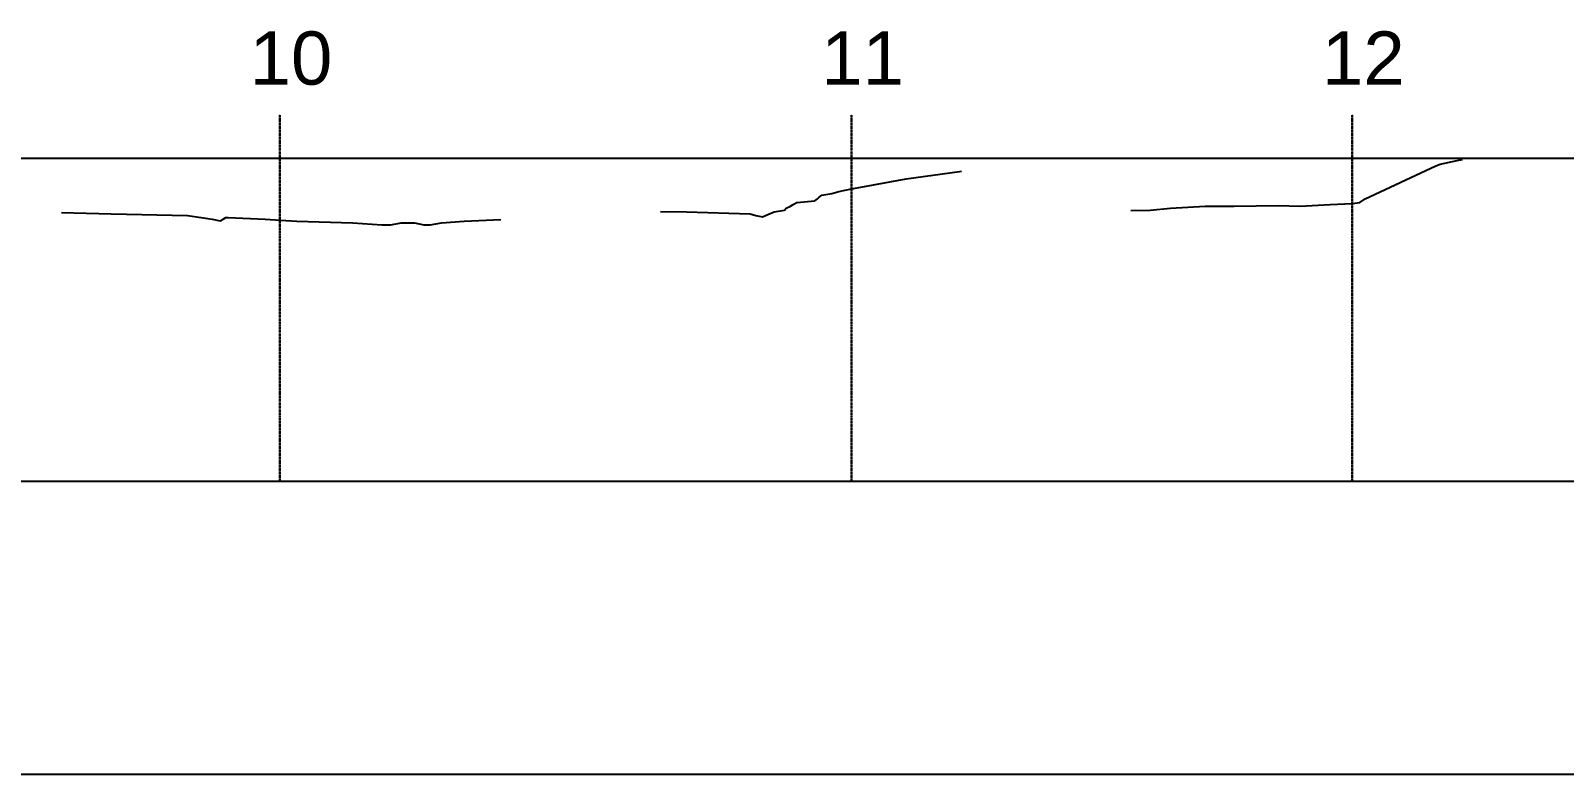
# Model space of a CAD drawing. Header units: millimetres. Extents: x 0 to 21250, y -160 to 246.
# Drawn here: x 4373 to 5209, y -160 to 246 of the extents above; entities that cross this region are included whole.
import ezdxf

# ---------------------------------------------------------------- set-up
doc = ezdxf.new("R2010")
doc.units = ezdxf.units.MM
doc.linetypes.add('AXONAS', pattern=[7, 5, -1, 0, -1])
doc.layers.add('_Ν_nonPLOT', color=2, linetype='Continuous', plot=False)
doc.layers.add('_Ν_ΟΔΟ_ΑΞΟΝΕΣ', color=1, linetype='AXONAS', lineweight=30)
doc.layers.add('ΠΡΟ_Εδαφος', color=3, linetype='Continuous')
doc.styles.get("Standard").update_dxf_attribs({"font": 'arial.ttf'})

msp = doc.modelspace()

# ---------------------------------------------------------------- linework, layer by layer
for p, q in [((4628.81, 0), (4389.47, 0)), ((4880.16, 0), (4716.09, 0)), ((5152.96, 0), (4972.37, 0))]:
    msp.add_line(p, q)
at = {"layer": '_Ν_nonPLOT'}
for p, q in [((21249.69, 176), (0, 176)), ((21249.69, 0), (0, 0)), ((21249.69, -159.58), (0, -159.58))]:
    msp.add_line(p, q, dxfattribs=at)
at = {"layer": '_Ν_ΟΔΟ_ΑΞΟΝΕΣ', "ltscale": 0.1}
for p, q in [((4508.81, 0), (4508.81, 200)), ((4820.16, 0), (4820.16, 200)), ((5092.96, 0), (5092.96, 200))]:
    msp.add_line(p, q, dxfattribs=at)
at = {"layer": 'ΠΡΟ_Εδαφος'}
for points in [[(4972.37, 147.7), (4982.92, 148), (4993.96, 149), (5012.83, 150), (5028.63, 150), (5052.66, 150.4), (5064.54, 150), (5080.91, 151), (5092.96, 151.6), (5097.15, 152), (5100, 154), (5138.44, 172), (5140.91, 173), (5150.22, 175), (5152.96, 175.5)], [(4716.09, 147.25), (4730.28, 147), (4764.93, 146), (4768.01, 145), (4771.71, 144.3), (4773.34, 145), (4778.06, 147), (4783.65, 148), (4784.58, 149), (4787.06, 150), (4788.43, 151), (4790.39, 152), (4800.24, 153), (4801.62, 154), (4802.62, 155), (4804.03, 156), (4809.47, 157), (4813.3, 158), (4820.16, 159.5), (4823.26, 160), (4850.02, 165), (4879.13, 169), (4880.16, 169.25)], [(4389.81, 146.7), (4416.86, 146), (4458.49, 145), (4465.97, 144), (4471.9, 143), (4476.3, 142.1), (4477.99, 143), (4479.45, 144), (4480.71, 144), (4500.9, 143), (4509.14, 142.5), (4518.11, 142), (4548.66, 141), (4564.45, 140), (4569.26, 140), (4574.9, 141), (4582.12, 141), (4587.17, 140), (4590.7, 140), (4596.93, 141), (4609.17, 142), (4629.14, 142.9)]]:
    msp.add_lwpolyline(points, dxfattribs=at)

# ---------------------------------------------------------------- texts
for s, p in [('10', (4492.36, 216.31)), ('11', (4803.71, 216.31)), ('12', (5076.51, 216.31))]:
    msp.add_text(s, height=29.004).set_placement(p)

doc.saveas('drawing.dxf')
